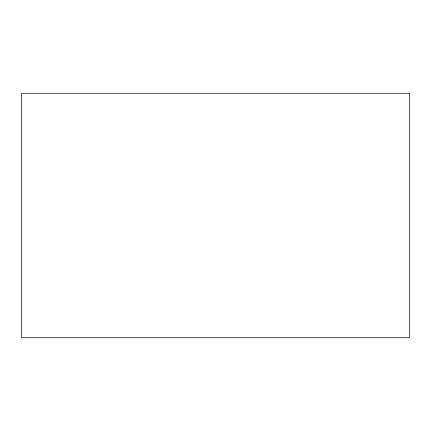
<?xml version="1.0" encoding="UTF-8"?>
<svg xmlns="http://www.w3.org/2000/svg" width="431" height="431" viewBox="0 0 431 431"><rect width="100%" height="100%" fill="white"/><g stroke="black" fill="none" stroke-linecap="round" stroke-linejoin="round"><path stroke-width="0.65" d="M409.45 93.263L21.55 93.263L21.55 337.737L409.45 337.737L409.45 93.263"/></g></svg>
